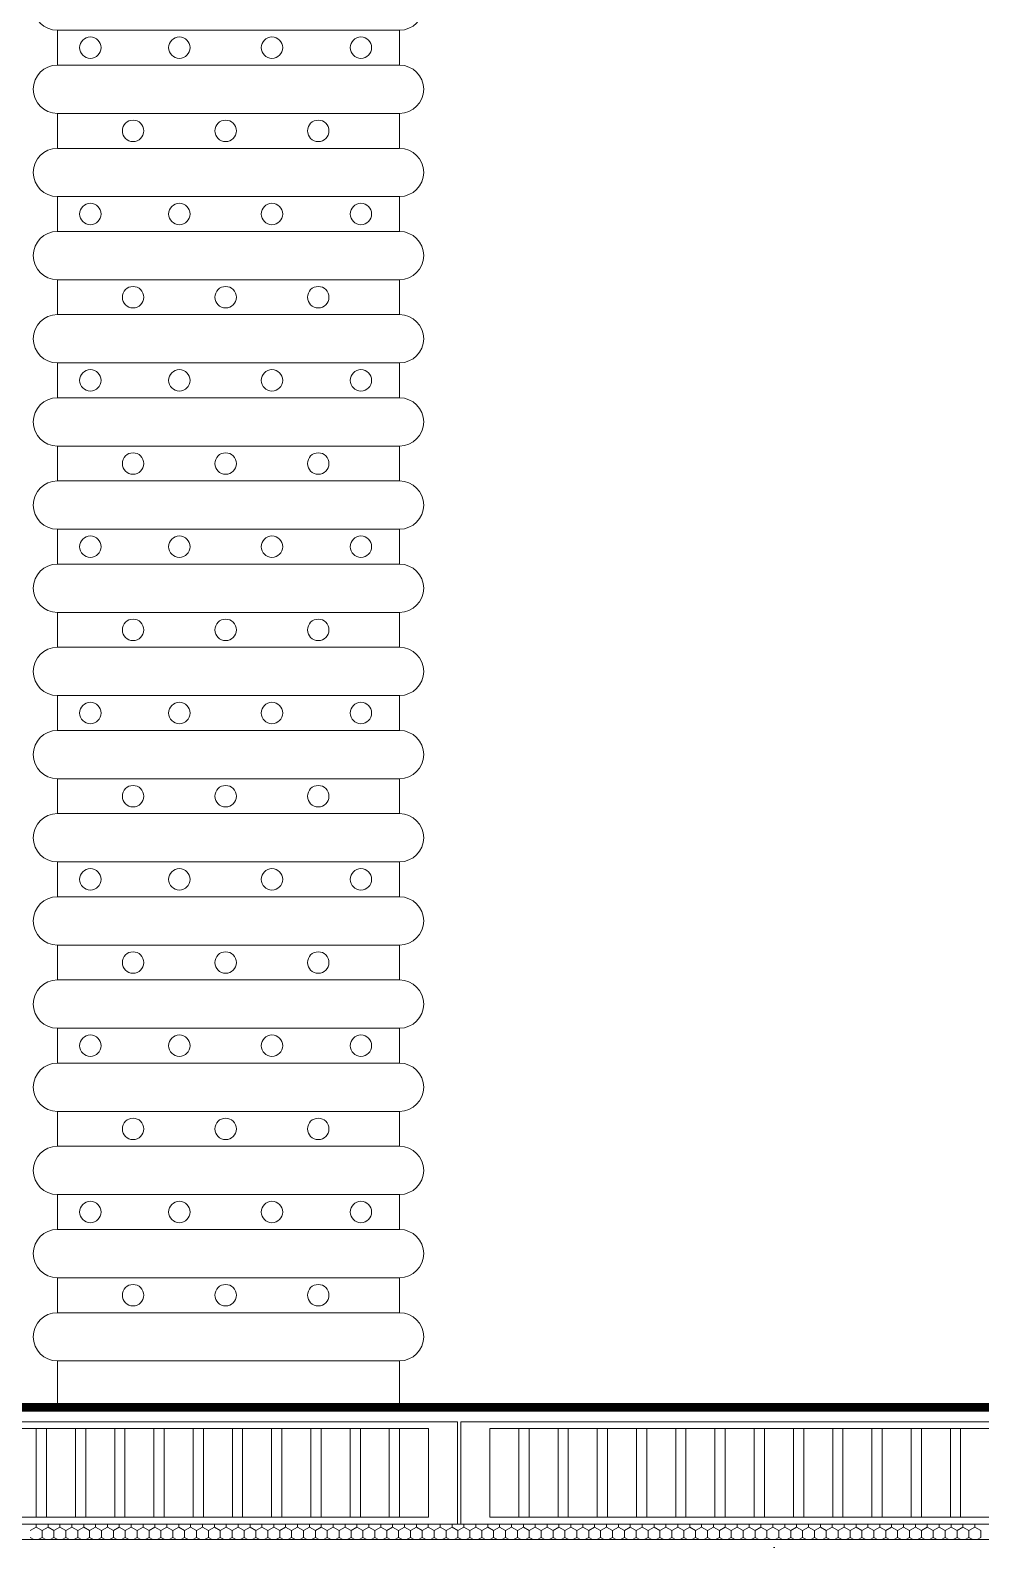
# Model space of a CAD drawing. Header units: millimetres. Extents: x -1245 to 7283, y 1609 to 4579.
# Drawn here: x 4877.2 to 5097.2, y 3005 to 3354.4 of the extents above; entities that cross this region are included whole.
import ezdxf

# ---------------------------------------------------------------- set-up
doc = ezdxf.new("R2010")
doc.units = ezdxf.units.MM

msp = doc.modelspace()

# ---------------------------------------------------------------- hatches: boundary and pattern name
at = {"lineweight": 5}
h = msp.add_hatch(dxfattribs=at)
h.set_pattern_fill('AR-CONC', color=256)
h.set_pattern_definition([(50, (-4596.65, 1603.03), (182.1847, -15.939), [19.05, -209.55]), (355, (-4596.65, 1603.03), (-35.2434, 191.057), [15.24, -167.6406]), (100.4514, (-4581.46, 1601.7), (146.9412, 175.1178), [16.19, -178.0902]), (46.1842, (-4596.65, 1653.83), (271.079, -42.0423), [28.575, -314.325]), (96.6356, (-4574.06, 1650.32), (237.404, 247.426), [24.285, -267.1356]), (351.1842, (-4596.65, 1653.83), (237.404, 247.426), [22.86, -251.46]), (21, (-4571.25, 1641.13), (151.6144, -102.2652), [19.05, -209.55]), (326, (-4571.25, 1641.13), (61.802, 184.188), [15.24, -167.64]), (71.4514, (-4558.61, 1632.6), (213.4164, 81.9228), [16.19, -178.09]), (37.5, (-4596.646, 1603.026), (3.0886, 84.55504), [0, -165.608, 0, -170.18, 0, -168.275]), (7.5, (-4596.65, 1603.03), (66.8197, 100.1806), [0, -97.028, 0, -161.798, 0, -64.135]), (327.5, (-4653.29, 1603.026), (135.5906, -5.72874), [0, -63.5, 0, -198.12, 0, -262.89]), (317.5, (-4678.69, 1603.03), (148.1292, 25.4265), [0, -82.55, 0, -131.572, 0, -186.69])])
h.paths.add_polyline_path([(5919.24, 3505.11), (5774.1, 3505.11), (5774.1, 3025.08), (5754.1, 3005.08), (3666.85, 3005.08), (3646.85, 3025.08), (3646.85, 3505.11), (3501.7, 3505.11), (3501.7, 2859.93), (3646.85, 2859.93), (5774.1, 2859.93), (5919.24, 2859.93)])

# ---------------------------------------------------------------- linework, layer by layer
for p, q in [((4883.49, 3354.42), (4962.68, 3354.42)), ((4883.49, 3354.42), (4883.49, 3346.33)), ((4962.68, 3354.42), (4962.68, 3346.33)), ((4883.49, 3346.33), (4962.68, 3346.33)), ((4883.49, 3335.17), (4962.68, 3335.17)), ((4883.49, 3335.17), (4883.49, 3327.08)), ((4962.68, 3335.17), (4962.68, 3327.08)), ((4883.49, 3327.08), (4962.68, 3327.08)), ((4883.49, 3315.93), (4962.68, 3315.93)), ((4883.49, 3315.93), (4883.49, 3307.84)), ((4962.68, 3315.93), (4962.68, 3307.84)), ((4883.49, 3307.84), (4962.68, 3307.84)), ((4883.49, 3296.68), (4962.68, 3296.68)), ((4883.49, 3296.68), (4883.49, 3288.59)), ((4962.68, 3296.68), (4962.68, 3288.59)), ((4883.49, 3288.59), (4962.68, 3288.59)), ((4883.49, 3277.43), (4962.68, 3277.43)), ((4883.49, 3277.43), (4883.49, 3269.34)), ((4962.68, 3277.43), (4962.68, 3269.34)), ((4883.49, 3269.34), (4962.68, 3269.34)), ((4883.49, 3258.18), (4962.68, 3258.18)), ((4883.49, 3258.18), (4883.49, 3250.09)), ((4962.68, 3258.18), (4962.68, 3250.09)), ((4883.49, 3250.09), (4962.68, 3250.09)), ((4883.49, 3238.93), (4962.68, 3238.93)), ((4883.49, 3238.93), (4883.49, 3230.84)), ((4962.68, 3238.93), (4962.68, 3230.84)), ((4883.49, 3230.84), (4962.68, 3230.84)), ((4883.49, 3219.68), (4962.68, 3219.68)), ((4883.49, 3219.68), (4883.49, 3211.59)), ((4962.68, 3219.68), (4962.68, 3211.59)), ((4883.49, 3211.59), (4962.68, 3211.59)), ((4883.49, 3200.43), (4962.68, 3200.43)), ((4883.49, 3200.43), (4883.49, 3192.34)), ((4962.68, 3200.43), (4962.68, 3192.34)), ((4883.49, 3192.34), (4962.68, 3192.34)), ((4883.49, 3181.18), (4962.68, 3181.18)), ((4883.49, 3181.18), (4883.49, 3173.09)), ((4962.68, 3181.18), (4962.68, 3173.09)), ((4883.49, 3173.09), (4962.68, 3173.09)), ((4883.49, 3161.93), (4962.68, 3161.93)), ((4883.49, 3161.93), (4883.49, 3153.84)), ((4962.68, 3161.93), (4962.68, 3153.84)), ((4883.49, 3153.84), (4962.68, 3153.84)), ((4883.49, 3142.68), (4962.68, 3142.68)), ((4883.49, 3142.68), (4883.49, 3134.59)), ((4962.68, 3142.68), (4962.68, 3134.59)), ((4883.49, 3134.59), (4962.68, 3134.59)), ((4883.49, 3123.43), (4962.68, 3123.43)), ((4883.49, 3123.43), (4883.49, 3115.34)), ((4962.68, 3123.43), (4962.68, 3115.34)), ((4883.49, 3115.34), (4962.68, 3115.34)), ((4883.49, 3104.18), (4962.68, 3104.18)), ((4883.49, 3104.18), (4883.49, 3096.09)), ((4962.68, 3104.18), (4962.68, 3096.09)), ((4883.49, 3096.09), (4962.68, 3096.09)), ((4883.49, 3084.93), (4962.68, 3084.93)), ((4883.49, 3084.93), (4883.49, 3076.84)), ((4962.68, 3084.93), (4962.68, 3076.84)), ((4883.49, 3076.84), (4962.68, 3076.84)), ((4883.49, 3065.68), (4962.68, 3065.68)), ((4883.49, 3065.68), (4883.49, 3057.59)), ((4962.68, 3065.68), (4962.68, 3057.59)), ((4883.49, 3057.59), (4962.68, 3057.59)), ((4883.49, 3046.43), (4962.68, 3046.43)), ((4883.49, 3046.43), (4883.49, 3035.71)), ((4962.68, 3046.43), (4962.68, 3035.71)), ((4710.85, 3032.34), (4976.1, 3032.34)), ((4717.56, 3030.76), (4969.39, 3030.76)), ((4878.6, 3030.76), (4878.6, 3010.24)), ((4880.97, 3030.76), (4880.97, 3010.24)), ((4887.68, 3030.76), (4887.68, 3010.24)), ((4890.05, 3030.76), (4890.05, 3010.24)), ((4896.76, 3030.76), (4896.76, 3010.24)), ((4899.13, 3030.76), (4899.13, 3010.24)), ((4905.84, 3030.76), (4905.84, 3010.24)), ((4908.21, 3030.76), (4908.21, 3010.24)), ((4914.92, 3030.76), (4914.92, 3010.24)), ((4917.28, 3030.76), (4917.28, 3010.24)), ((4923.99, 3030.76), (4923.99, 3010.24)), ((4926.36, 3030.76), (4926.36, 3010.24)), ((4933.07, 3030.76), (4933.07, 3010.24)), ((4935.44, 3030.76), (4935.44, 3010.24)), ((4942.15, 3030.76), (4942.15, 3010.24)), ((4944.52, 3030.76), (4944.52, 3010.24)), ((4951.23, 3030.76), (4951.23, 3010.24)), ((4953.6, 3030.76), (4953.6, 3010.24)), ((4960.31, 3030.76), (4960.31, 3010.24)), ((4962.68, 3030.76), (4962.68, 3010.24)), ((4969.39, 3030.76), (4969.39, 3010.24)), ((4976.1, 3032.34), (4976.1, 3008.66)), ((4976.85, 3032.34), (4976.85, 3008.66)), ((4976.85, 3032.34), (5242.1, 3032.34)), ((4983.56, 3030.76), (5235.39, 3030.76)), ((4983.56, 3030.76), (4983.56, 3010.24)), ((4990.27, 3030.76), (4990.27, 3010.24)), ((4992.64, 3030.76), (4992.64, 3010.24)), ((4999.35, 3030.76), (4999.35, 3010.24)), ((5001.72, 3030.76), (5001.72, 3010.24)), ((5008.43, 3030.76), (5008.43, 3010.24)), ((5010.8, 3030.76), (5010.8, 3010.24)), ((5017.51, 3030.76), (5017.51, 3010.24)), ((5019.87, 3030.76), (5019.87, 3010.24)), ((5026.58, 3030.76), (5026.58, 3010.24)), ((5028.95, 3030.76), (5028.95, 3010.24)), ((5035.66, 3030.76), (5035.66, 3010.24)), ((5038.03, 3030.76), (5038.03, 3010.24)), ((5044.74, 3030.76), (5044.74, 3010.24)), ((5047.11, 3030.76), (5047.11, 3010.24)), ((5053.82, 3030.76), (5053.82, 3010.24)), ((5056.19, 3030.76), (5056.19, 3010.24)), ((5062.9, 3030.76), (5062.9, 3010.24)), ((5065.27, 3030.76), (5065.27, 3010.24)), ((5071.98, 3030.76), (5071.98, 3010.24)), ((5074.34, 3030.76), (5074.34, 3010.24)), ((5081.05, 3030.76), (5081.05, 3010.24)), ((5083.42, 3030.76), (5083.42, 3010.24)), ((5090.13, 3030.76), (5090.13, 3010.24)), ((5092.5, 3030.76), (5092.5, 3010.24)), ((4717.56, 3010.24), (4969.39, 3010.24)), ((4983.56, 3010.24), (5235.39, 3010.24))]:
    msp.add_line(p, q, dxfattribs=at)
at = {"linetype": 'Continuous', "lineweight": 5}
for p, q in [((4878.58, 3007.96), (4878.58, 3008.66)), ((4881.33, 3007.96), (4881.33, 3008.66)), ((4884.08, 3007.96), (4884.08, 3008.66)), ((4886.83, 3007.96), (4886.83, 3008.66)), ((4889.58, 3007.96), (4889.58, 3008.66)), ((4892.33, 3007.96), (4892.33, 3008.66)), ((4895.08, 3007.96), (4895.08, 3008.66)), ((4897.83, 3007.96), (4897.83, 3008.66)), ((4900.58, 3007.96), (4900.58, 3008.66)), ((4903.33, 3007.96), (4903.33, 3008.66)), ((4906.08, 3007.96), (4906.08, 3008.66)), ((4908.83, 3007.96), (4908.83, 3008.66)), ((4911.58, 3007.96), (4911.58, 3008.66)), ((4914.33, 3007.96), (4914.33, 3008.66)), ((4917.08, 3007.96), (4917.08, 3008.66)), ((4919.83, 3007.96), (4919.83, 3008.66)), ((4922.58, 3007.96), (4922.58, 3008.66)), ((4925.32, 3007.96), (4925.32, 3008.66)), ((4928.07, 3007.96), (4928.07, 3008.66)), ((4930.82, 3007.96), (4930.82, 3008.66)), ((4933.57, 3007.96), (4933.57, 3008.66)), ((4936.32, 3007.96), (4936.32, 3008.66)), ((4939.07, 3007.96), (4939.07, 3008.66)), ((4941.82, 3007.96), (4941.82, 3008.66)), ((4944.57, 3007.96), (4944.57, 3008.66)), ((4947.32, 3007.96), (4947.32, 3008.66)), ((4950.07, 3007.96), (4950.07, 3008.66)), ((4952.82, 3007.96), (4952.82, 3008.66)), ((4955.57, 3007.96), (4955.57, 3008.66)), ((4958.32, 3007.96), (4958.32, 3008.66)), ((4961.07, 3007.96), (4961.07, 3008.66)), ((4963.82, 3007.96), (4963.82, 3008.66)), ((4966.57, 3007.96), (4966.57, 3008.66)), ((4969.32, 3007.96), (4969.32, 3008.66)), ((4972.07, 3007.96), (4972.07, 3008.66)), ((4974.82, 3007.96), (4974.82, 3008.66)), ((4977.57, 3007.96), (4977.57, 3008.66)), ((4980.32, 3007.96), (4980.32, 3008.66)), ((4983.07, 3007.96), (4983.07, 3008.66)), ((4985.82, 3007.96), (4985.82, 3008.66)), ((4988.57, 3007.96), (4988.57, 3008.66)), ((4991.32, 3007.96), (4991.32, 3008.66)), ((4994.07, 3007.96), (4994.07, 3008.66)), ((4996.82, 3007.96), (4996.82, 3008.66)), ((4999.57, 3007.96), (4999.57, 3008.66)), ((5002.31, 3007.96), (5002.31, 3008.66)), ((5005.06, 3007.96), (5005.06, 3008.66)), ((5007.81, 3007.96), (5007.81, 3008.66)), ((5010.56, 3007.96), (5010.56, 3008.66)), ((5013.31, 3007.96), (5013.31, 3008.66)), ((5016.06, 3007.96), (5016.06, 3008.66)), ((5018.81, 3007.96), (5018.81, 3008.66)), ((5021.56, 3007.96), (5021.56, 3008.66)), ((5024.31, 3007.96), (5024.31, 3008.66)), ((5027.06, 3007.96), (5027.06, 3008.66)), ((5029.81, 3007.96), (5029.81, 3008.66)), ((5032.56, 3007.96), (5032.56, 3008.66)), ((5035.31, 3007.96), (5035.31, 3008.66)), ((5038.06, 3007.96), (5038.06, 3008.66)), ((5040.81, 3007.96), (5040.81, 3008.66)), ((5043.56, 3007.96), (5043.56, 3008.66)), ((5046.31, 3007.96), (5046.31, 3008.66)), ((5049.06, 3007.96), (5049.06, 3008.66)), ((5051.81, 3007.96), (5051.81, 3008.66)), ((5054.56, 3007.96), (5054.56, 3008.66)), ((5057.31, 3007.96), (5057.31, 3008.66)), ((5060.06, 3007.96), (5060.06, 3008.66)), ((5062.81, 3007.96), (5062.81, 3008.66)), ((5065.56, 3007.96), (5065.56, 3008.66)), ((5068.31, 3007.96), (5068.31, 3008.66)), ((5071.06, 3007.96), (5071.06, 3008.66)), ((5073.81, 3007.96), (5073.81, 3008.66)), ((5076.55, 3007.96), (5076.55, 3008.66)), ((5079.3, 3007.96), (5079.3, 3008.66)), ((5082.05, 3007.96), (5082.05, 3008.66)), ((5084.8, 3007.96), (5084.8, 3008.66)), ((5087.55, 3007.96), (5087.55, 3008.66)), ((5090.3, 3007.96), (5090.3, 3008.66)), ((5093.05, 3007.96), (5093.05, 3008.66)), ((5095.8, 3007.96), (5095.8, 3008.66)), ((4878.58, 3007.96), (4877.21, 3007.17)), ((4878.08, 3005.08), (4877.21, 3005.58)), ((4879.96, 3007.17), (4878.58, 3007.96)), ((4879.96, 3005.58), (4879.08, 3005.08)), ((4881.33, 3007.96), (4879.96, 3007.17)), ((4879.96, 3005.58), (4879.96, 3007.17)), ((4880.83, 3005.08), (4879.96, 3005.58)), ((4882.71, 3007.17), (4881.33, 3007.96)), ((4882.71, 3005.58), (4881.83, 3005.08)), ((4884.08, 3007.96), (4882.71, 3007.17)), ((4882.71, 3005.58), (4882.71, 3007.17)), ((4883.58, 3005.08), (4882.71, 3005.58)), ((4885.46, 3007.17), (4884.08, 3007.96)), ((4885.46, 3005.58), (4884.58, 3005.08)), ((4886.83, 3007.96), (4885.46, 3007.17)), ((4885.46, 3005.58), (4885.46, 3007.17)), ((4886.33, 3005.08), (4885.46, 3005.58)), ((4888.2, 3007.17), (4886.83, 3007.96)), ((4888.2, 3005.58), (4887.33, 3005.08)), ((4888.2, 3005.58), (4888.2, 3007.17)), ((4889.08, 3005.08), (4888.2, 3005.58)), ((4889.58, 3007.96), (4888.2, 3007.17)), ((4890.95, 3007.17), (4889.58, 3007.96)), ((4890.95, 3005.58), (4890.08, 3005.08)), ((4892.33, 3007.96), (4890.95, 3007.17)), ((4890.95, 3005.58), (4890.95, 3007.17)), ((4891.83, 3005.08), (4890.95, 3005.58)), ((4893.7, 3007.17), (4892.33, 3007.96)), ((4893.7, 3005.58), (4892.83, 3005.08)), ((4895.08, 3007.96), (4893.7, 3007.17)), ((4893.7, 3005.58), (4893.7, 3007.17)), ((4894.58, 3005.08), (4893.7, 3005.58)), ((4896.45, 3007.17), (4895.08, 3007.96)), ((4896.45, 3005.58), (4895.58, 3005.08)), ((4897.83, 3007.96), (4896.45, 3007.17)), ((4896.45, 3005.58), (4896.45, 3007.17)), ((4897.33, 3005.08), (4896.45, 3005.58)), ((4899.2, 3007.17), (4897.83, 3007.96)), ((4899.2, 3005.58), (4898.33, 3005.08)), ((4900.58, 3007.96), (4899.2, 3007.17)), ((4899.2, 3005.58), (4899.2, 3007.17)), ((4900.08, 3005.08), (4899.2, 3005.58)), ((4901.95, 3007.17), (4900.58, 3007.96)), ((4901.95, 3005.58), (4901.08, 3005.08)), ((4903.33, 3007.96), (4901.95, 3007.17)), ((4901.95, 3005.58), (4901.95, 3007.17)), ((4902.83, 3005.08), (4901.95, 3005.58)), ((4904.7, 3007.17), (4903.33, 3007.96)), ((4904.7, 3005.58), (4903.83, 3005.08)), ((4906.08, 3007.96), (4904.7, 3007.17)), ((4904.7, 3005.58), (4904.7, 3007.17)), ((4905.58, 3005.08), (4904.7, 3005.58)), ((4907.45, 3007.17), (4906.08, 3007.96)), ((4907.45, 3005.58), (4906.58, 3005.08)), ((4908.83, 3007.96), (4907.45, 3007.17)), ((4907.45, 3005.58), (4907.45, 3007.17)), ((4908.33, 3005.08), (4907.45, 3005.58)), ((4910.2, 3007.17), (4908.83, 3007.96)), ((4910.2, 3005.58), (4909.33, 3005.08)), ((4911.58, 3007.96), (4910.2, 3007.17)), ((4910.2, 3005.58), (4910.2, 3007.17)), ((4911.08, 3005.08), (4910.2, 3005.58)), ((4912.95, 3007.17), (4911.58, 3007.96)), ((4912.95, 3005.58), (4912.08, 3005.08)), ((4914.33, 3007.96), (4912.95, 3007.17)), ((4912.95, 3005.58), (4912.95, 3007.17)), ((4913.83, 3005.08), (4912.95, 3005.58)), ((4915.7, 3007.17), (4914.33, 3007.96)), ((4915.7, 3005.58), (4914.83, 3005.08)), ((4917.08, 3007.96), (4915.7, 3007.17)), ((4915.7, 3005.58), (4915.7, 3007.17)), ((4916.58, 3005.08), (4915.7, 3005.58)), ((4918.45, 3007.17), (4917.08, 3007.96)), ((4918.45, 3005.58), (4917.57, 3005.08)), ((4919.83, 3007.96), (4918.45, 3007.17)), ((4918.45, 3005.58), (4918.45, 3007.17)), ((4919.33, 3005.08), (4918.45, 3005.58)), ((4921.2, 3007.17), (4919.83, 3007.96)), ((4921.2, 3005.58), (4920.32, 3005.08)), ((4922.58, 3007.96), (4921.2, 3007.17)), ((4921.2, 3005.58), (4921.2, 3007.17)), ((4922.08, 3005.08), (4921.2, 3005.58)), ((4923.95, 3007.17), (4922.58, 3007.96)), ((4923.95, 3005.58), (4923.07, 3005.08)), ((4925.32, 3007.96), (4923.95, 3007.17)), ((4923.95, 3005.58), (4923.95, 3007.17)), ((4924.83, 3005.08), (4923.95, 3005.58)), ((4926.7, 3007.17), (4925.32, 3007.96)), ((4926.7, 3005.58), (4925.82, 3005.08)), ((4928.07, 3007.96), (4926.7, 3007.17)), ((4926.7, 3005.58), (4926.7, 3007.17)), ((4927.58, 3005.08), (4926.7, 3005.58)), ((4929.45, 3007.17), (4928.07, 3007.96)), ((4929.45, 3005.58), (4928.57, 3005.08)), ((4930.82, 3007.96), (4929.45, 3007.17)), ((4929.45, 3005.58), (4929.45, 3007.17)), ((4930.33, 3005.08), (4929.45, 3005.58)), ((4932.2, 3007.17), (4930.82, 3007.96)), ((4932.2, 3005.58), (4931.32, 3005.08)), ((4933.57, 3007.96), (4932.2, 3007.17)), ((4932.2, 3005.58), (4932.2, 3007.17)), ((4933.08, 3005.08), (4932.2, 3005.58)), ((4934.95, 3007.17), (4933.57, 3007.96)), ((4934.95, 3005.58), (4934.07, 3005.08)), ((4936.32, 3007.96), (4934.95, 3007.17)), ((4934.95, 3005.58), (4934.95, 3007.17)), ((4935.82, 3005.08), (4934.95, 3005.58)), ((4937.7, 3007.17), (4936.32, 3007.96)), ((4937.7, 3005.58), (4936.82, 3005.08)), ((4939.07, 3007.96), (4937.7, 3007.17)), ((4937.7, 3005.58), (4937.7, 3007.17)), ((4938.57, 3005.08), (4937.7, 3005.58)), ((4940.45, 3007.17), (4939.07, 3007.96)), ((4940.45, 3005.58), (4939.57, 3005.08)), ((4941.82, 3007.96), (4940.45, 3007.17)), ((4940.45, 3005.58), (4940.45, 3007.17)), ((4941.32, 3005.08), (4940.45, 3005.58)), ((4943.2, 3007.17), (4941.82, 3007.96)), ((4943.2, 3005.58), (4942.32, 3005.08)), ((4944.57, 3007.96), (4943.2, 3007.17)), ((4943.2, 3005.58), (4943.2, 3007.17)), ((4944.07, 3005.08), (4943.2, 3005.58)), ((4945.95, 3007.17), (4944.57, 3007.96)), ((4945.95, 3005.58), (4945.07, 3005.08)), ((4947.32, 3007.96), (4945.95, 3007.17)), ((4945.95, 3005.58), (4945.95, 3007.17)), ((4946.82, 3005.08), (4945.95, 3005.58)), ((4948.7, 3007.17), (4947.32, 3007.96)), ((4948.7, 3005.58), (4947.82, 3005.08)), ((4950.07, 3007.96), (4948.7, 3007.17)), ((4948.7, 3005.58), (4948.7, 3007.17)), ((4949.57, 3005.08), (4948.7, 3005.58)), ((4951.45, 3007.17), (4950.07, 3007.96)), ((4951.45, 3005.58), (4950.57, 3005.08)), ((4952.82, 3007.96), (4951.45, 3007.17)), ((4951.45, 3005.58), (4951.45, 3007.17)), ((4952.32, 3005.08), (4951.45, 3005.58)), ((4954.2, 3007.17), (4952.82, 3007.96)), ((4954.2, 3005.58), (4953.32, 3005.08)), ((4955.57, 3007.96), (4954.2, 3007.17)), ((4954.2, 3005.58), (4954.2, 3007.17)), ((4955.07, 3005.08), (4954.2, 3005.58)), ((4956.95, 3007.17), (4955.57, 3007.96)), ((4956.95, 3005.58), (4956.07, 3005.08)), ((4958.32, 3007.96), (4956.95, 3007.17)), ((4956.95, 3005.58), (4956.95, 3007.17)), ((4957.82, 3005.08), (4956.95, 3005.58)), ((4959.7, 3007.17), (4958.32, 3007.96)), ((4959.7, 3005.58), (4958.82, 3005.08)), ((4961.07, 3007.96), (4959.7, 3007.17)), ((4959.7, 3005.58), (4959.7, 3007.17)), ((4960.57, 3005.08), (4959.7, 3005.58)), ((4962.44, 3007.17), (4961.07, 3007.96)), ((4962.44, 3005.58), (4961.57, 3005.08)), ((4962.44, 3005.58), (4962.44, 3007.17)), ((4963.82, 3007.96), (4962.44, 3007.17)), ((4963.32, 3005.08), (4962.44, 3005.58)), ((4965.19, 3007.17), (4963.82, 3007.96)), ((4965.19, 3005.58), (4964.32, 3005.08)), ((4966.57, 3007.96), (4965.19, 3007.17)), ((4965.19, 3005.58), (4965.19, 3007.17)), ((4966.07, 3005.08), (4965.19, 3005.58)), ((4967.94, 3007.17), (4966.57, 3007.96)), ((4967.94, 3005.58), (4967.07, 3005.08)), ((4969.32, 3007.96), (4967.94, 3007.17)), ((4967.94, 3005.58), (4967.94, 3007.17)), ((4968.82, 3005.08), (4967.94, 3005.58)), ((4970.69, 3007.17), (4969.32, 3007.96)), ((4970.69, 3005.58), (4969.82, 3005.08)), ((4972.07, 3007.96), (4970.69, 3007.17)), ((4970.69, 3005.58), (4970.69, 3007.17)), ((4971.57, 3005.08), (4970.69, 3005.58)), ((4973.44, 3007.17), (4972.07, 3007.96)), ((4973.44, 3005.58), (4972.57, 3005.08)), ((4974.82, 3007.96), (4973.44, 3007.17)), ((4973.44, 3005.58), (4973.44, 3007.17)), ((4974.32, 3005.08), (4973.44, 3005.58)), ((4976.19, 3007.17), (4974.82, 3007.96)), ((4976.19, 3005.58), (4975.32, 3005.08)), ((4977.57, 3007.96), (4976.19, 3007.17)), ((4976.19, 3005.58), (4976.19, 3007.17)), ((4977.07, 3005.08), (4976.19, 3005.58)), ((4978.94, 3007.17), (4977.57, 3007.96)), ((4978.94, 3005.58), (4978.07, 3005.08)), ((4980.32, 3007.96), (4978.94, 3007.17)), ((4978.94, 3005.58), (4978.94, 3007.17)), ((4979.82, 3005.08), (4978.94, 3005.58)), ((4981.69, 3007.17), (4980.32, 3007.96)), ((4981.69, 3005.58), (4980.82, 3005.08)), ((4983.07, 3007.96), (4981.69, 3007.17)), ((4981.69, 3005.58), (4981.69, 3007.17)), ((4982.57, 3005.08), (4981.69, 3005.58)), ((4984.44, 3007.17), (4983.07, 3007.96)), ((4984.44, 3005.58), (4983.57, 3005.08)), ((4985.82, 3007.96), (4984.44, 3007.17)), ((4984.44, 3005.58), (4984.44, 3007.17)), ((4985.32, 3005.08), (4984.44, 3005.58)), ((4987.19, 3007.17), (4985.82, 3007.96)), ((4987.19, 3005.58), (4986.32, 3005.08)), ((4988.57, 3007.96), (4987.19, 3007.17)), ((4987.19, 3005.58), (4987.19, 3007.17)), ((4988.07, 3005.08), (4987.19, 3005.58)), ((4989.94, 3007.17), (4988.57, 3007.96)), ((4989.94, 3005.58), (4989.07, 3005.08)), ((4991.32, 3007.96), (4989.94, 3007.17)), ((4989.94, 3005.58), (4989.94, 3007.17)), ((4990.82, 3005.08), (4989.94, 3005.58)), ((4992.69, 3007.17), (4991.32, 3007.96)), ((4992.69, 3005.58), (4991.81, 3005.08)), ((4994.07, 3007.96), (4992.69, 3007.17)), ((4992.69, 3005.58), (4992.69, 3007.17)), ((4993.57, 3005.08), (4992.69, 3005.58)), ((4995.44, 3007.17), (4994.07, 3007.96)), ((4995.44, 3005.58), (4994.56, 3005.08)), ((4996.82, 3007.96), (4995.44, 3007.17)), ((4995.44, 3005.58), (4995.44, 3007.17)), ((4996.32, 3005.08), (4995.44, 3005.58)), ((4998.19, 3007.17), (4996.82, 3007.96)), ((4998.19, 3005.58), (4997.31, 3005.08)), ((4999.57, 3007.96), (4998.19, 3007.17)), ((4998.19, 3005.58), (4998.19, 3007.17)), ((4999.07, 3005.08), (4998.19, 3005.58)), ((5000.94, 3007.17), (4999.57, 3007.96)), ((5000.94, 3005.58), (5000.06, 3005.08)), ((5002.31, 3007.96), (5000.94, 3007.17)), ((5000.94, 3005.58), (5000.94, 3007.17)), ((5001.82, 3005.08), (5000.94, 3005.58)), ((5003.69, 3007.17), (5002.31, 3007.96)), ((5003.69, 3005.58), (5002.81, 3005.08)), ((5005.06, 3007.96), (5003.69, 3007.17)), ((5003.69, 3005.58), (5003.69, 3007.17)), ((5004.57, 3005.08), (5003.69, 3005.58)), ((5006.44, 3007.17), (5005.06, 3007.96)), ((5006.44, 3005.58), (5005.56, 3005.08)), ((5007.81, 3007.96), (5006.44, 3007.17)), ((5006.44, 3005.58), (5006.44, 3007.17)), ((5007.32, 3005.08), (5006.44, 3005.58)), ((5009.19, 3007.17), (5007.81, 3007.96)), ((5009.19, 3005.58), (5008.31, 3005.08)), ((5010.56, 3007.96), (5009.19, 3007.17)), ((5009.19, 3005.58), (5009.19, 3007.17)), ((5010.06, 3005.08), (5009.19, 3005.58)), ((5011.94, 3007.17), (5010.56, 3007.96)), ((5011.94, 3005.58), (5011.06, 3005.08)), ((5013.31, 3007.96), (5011.94, 3007.17)), ((5011.94, 3005.58), (5011.94, 3007.17)), ((5012.81, 3005.08), (5011.94, 3005.58)), ((5014.69, 3007.17), (5013.31, 3007.96)), ((5014.69, 3005.58), (5013.81, 3005.08)), ((5016.06, 3007.96), (5014.69, 3007.17)), ((5014.69, 3005.58), (5014.69, 3007.17)), ((5015.56, 3005.08), (5014.69, 3005.58)), ((5017.44, 3007.17), (5016.06, 3007.96)), ((5017.44, 3005.58), (5016.56, 3005.08)), ((5018.81, 3007.96), (5017.44, 3007.17)), ((5017.44, 3005.58), (5017.44, 3007.17)), ((5018.31, 3005.08), (5017.44, 3005.58)), ((5020.19, 3007.17), (5018.81, 3007.96)), ((5020.19, 3005.58), (5019.31, 3005.08)), ((5021.56, 3007.96), (5020.19, 3007.17)), ((5020.19, 3005.58), (5020.19, 3007.17)), ((5021.06, 3005.08), (5020.19, 3005.58)), ((5022.94, 3007.17), (5021.56, 3007.96)), ((5022.94, 3005.58), (5022.06, 3005.08)), ((5024.31, 3007.96), (5022.94, 3007.17)), ((5022.94, 3005.58), (5022.94, 3007.17)), ((5023.81, 3005.08), (5022.94, 3005.58)), ((5025.69, 3007.17), (5024.31, 3007.96)), ((5025.69, 3005.58), (5024.81, 3005.08)), ((5027.06, 3007.96), (5025.69, 3007.17)), ((5025.69, 3005.58), (5025.69, 3007.17)), ((5026.56, 3005.08), (5025.69, 3005.58)), ((5028.44, 3007.17), (5027.06, 3007.96)), ((5028.44, 3005.58), (5027.56, 3005.08)), ((5029.81, 3007.96), (5028.44, 3007.17)), ((5028.44, 3005.58), (5028.44, 3007.17)), ((5029.31, 3005.08), (5028.44, 3005.58)), ((5031.19, 3007.17), (5029.81, 3007.96)), ((5031.19, 3005.58), (5030.31, 3005.08)), ((5032.56, 3007.96), (5031.19, 3007.17)), ((5031.19, 3005.58), (5031.19, 3007.17)), ((5032.06, 3005.08), (5031.19, 3005.58)), ((5033.94, 3007.17), (5032.56, 3007.96)), ((5033.94, 3005.58), (5033.06, 3005.08)), ((5035.31, 3007.96), (5033.94, 3007.17)), ((5033.94, 3005.58), (5033.94, 3007.17)), ((5034.81, 3005.08), (5033.94, 3005.58)), ((5036.69, 3007.17), (5035.31, 3007.96)), ((5036.69, 3005.58), (5035.81, 3005.08)), ((5038.06, 3007.96), (5036.69, 3007.17)), ((5036.69, 3005.58), (5036.69, 3007.17)), ((5037.56, 3005.08), (5036.69, 3005.58)), ((5039.43, 3007.17), (5038.06, 3007.96)), ((5039.43, 3005.58), (5038.56, 3005.08)), ((5040.81, 3007.96), (5039.43, 3007.17)), ((5039.43, 3005.58), (5039.43, 3007.17)), ((5040.31, 3005.08), (5039.43, 3005.58)), ((5042.18, 3007.17), (5040.81, 3007.96)), ((5042.18, 3005.58), (5041.31, 3005.08)), ((5043.56, 3007.96), (5042.18, 3007.17)), ((5042.18, 3005.58), (5042.18, 3007.17)), ((5043.06, 3005.08), (5042.18, 3005.58)), ((5044.93, 3007.17), (5043.56, 3007.96)), ((5044.93, 3005.58), (5044.06, 3005.08)), ((5046.31, 3007.96), (5044.93, 3007.17)), ((5044.93, 3005.58), (5044.93, 3007.17)), ((5045.81, 3005.08), (5044.93, 3005.58)), ((5047.68, 3007.17), (5046.31, 3007.96)), ((5047.68, 3005.58), (5046.81, 3005.08)), ((5049.06, 3007.96), (5047.68, 3007.17)), ((5047.68, 3005.58), (5047.68, 3007.17)), ((5048.56, 3005.08), (5047.68, 3005.58)), ((5050.43, 3007.17), (5049.06, 3007.96)), ((5050.43, 3005.58), (5049.56, 3005.08)), ((5051.81, 3007.96), (5050.43, 3007.17)), ((5050.43, 3005.58), (5050.43, 3007.17)), ((5051.31, 3005.08), (5050.43, 3005.58)), ((5053.18, 3007.17), (5051.81, 3007.96)), ((5053.18, 3005.58), (5052.31, 3005.08)), ((5054.56, 3007.96), (5053.18, 3007.17)), ((5053.18, 3005.58), (5053.18, 3007.17)), ((5054.06, 3005.08), (5053.18, 3005.58)), ((5055.93, 3007.17), (5054.56, 3007.96)), ((5055.93, 3005.58), (5055.06, 3005.08)), ((5057.31, 3007.96), (5055.93, 3007.17)), ((5055.93, 3005.58), (5055.93, 3007.17)), ((5056.81, 3005.08), (5055.93, 3005.58)), ((5058.68, 3007.17), (5057.31, 3007.96)), ((5058.68, 3005.58), (5057.81, 3005.08)), ((5060.06, 3007.96), (5058.68, 3007.17)), ((5058.68, 3005.58), (5058.68, 3007.17)), ((5059.56, 3005.08), (5058.68, 3005.58)), ((5061.43, 3007.17), (5060.06, 3007.96)), ((5061.43, 3005.58), (5060.56, 3005.08)), ((5062.81, 3007.96), (5061.43, 3007.17)), ((5061.43, 3005.58), (5061.43, 3007.17)), ((5062.31, 3005.08), (5061.43, 3005.58)), ((5064.18, 3007.17), (5062.81, 3007.96)), ((5064.18, 3005.58), (5063.31, 3005.08)), ((5065.56, 3007.96), (5064.18, 3007.17)), ((5064.18, 3005.58), (5064.18, 3007.17)), ((5065.06, 3005.08), (5064.18, 3005.58)), ((5066.93, 3007.17), (5065.56, 3007.96)), ((5066.93, 3005.58), (5066.05, 3005.08)), ((5068.31, 3007.96), (5066.93, 3007.17)), ((5066.93, 3005.58), (5066.93, 3007.17)), ((5067.81, 3005.08), (5066.93, 3005.58)), ((5069.68, 3007.17), (5068.31, 3007.96)), ((5069.68, 3005.58), (5068.8, 3005.08)), ((5071.06, 3007.96), (5069.68, 3007.17)), ((5069.68, 3005.58), (5069.68, 3007.17)), ((5070.56, 3005.08), (5069.68, 3005.58)), ((5072.43, 3007.17), (5071.06, 3007.96)), ((5072.43, 3005.58), (5071.55, 3005.08)), ((5073.81, 3007.96), (5072.43, 3007.17)), ((5072.43, 3005.58), (5072.43, 3007.17)), ((5073.31, 3005.08), (5072.43, 3005.58)), ((5075.18, 3007.17), (5073.81, 3007.96)), ((5075.18, 3005.58), (5074.3, 3005.08)), ((5076.55, 3007.96), (5075.18, 3007.17)), ((5075.18, 3005.58), (5075.18, 3007.17)), ((5076.06, 3005.08), (5075.18, 3005.58)), ((5077.93, 3007.17), (5076.55, 3007.96)), ((5077.93, 3005.58), (5077.05, 3005.08)), ((5079.3, 3007.96), (5077.93, 3007.17)), ((5077.93, 3005.58), (5077.93, 3007.17)), ((5078.81, 3005.08), (5077.93, 3005.58)), ((5080.68, 3007.17), (5079.3, 3007.96)), ((5080.68, 3005.58), (5079.8, 3005.08)), ((5082.05, 3007.96), (5080.68, 3007.17)), ((5080.68, 3005.58), (5080.68, 3007.17)), ((5081.56, 3005.08), (5080.68, 3005.58)), ((5083.43, 3007.17), (5082.05, 3007.96)), ((5083.43, 3005.58), (5082.55, 3005.08)), ((5084.8, 3007.96), (5083.43, 3007.17)), ((5083.43, 3005.58), (5083.43, 3007.17)), ((5084.3, 3005.08), (5083.43, 3005.58)), ((5086.18, 3007.17), (5084.8, 3007.96)), ((5086.18, 3005.58), (5085.3, 3005.08)), ((5087.55, 3007.96), (5086.18, 3007.17)), ((5086.18, 3005.58), (5086.18, 3007.17)), ((5087.05, 3005.08), (5086.18, 3005.58)), ((5088.93, 3007.17), (5087.55, 3007.96)), ((5088.93, 3005.58), (5088.05, 3005.08)), ((5090.3, 3007.96), (5088.93, 3007.17)), ((5088.93, 3005.58), (5088.93, 3007.17)), ((5089.8, 3005.08), (5088.93, 3005.58)), ((5091.68, 3007.17), (5090.3, 3007.96)), ((5091.68, 3005.58), (5090.8, 3005.08)), ((5093.05, 3007.96), (5091.68, 3007.17)), ((5091.68, 3005.58), (5091.68, 3007.17)), ((5092.55, 3005.08), (5091.68, 3005.58)), ((5094.43, 3007.17), (5093.05, 3007.96)), ((5094.43, 3005.58), (5093.55, 3005.08)), ((5095.8, 3007.96), (5094.43, 3007.17)), ((5094.43, 3005.58), (5094.43, 3007.17)), ((5095.3, 3005.08), (5094.43, 3005.58)), ((5097.18, 3007.17), (5095.8, 3007.96)), ((5097.18, 3005.58), (5096.3, 3005.08)), ((5097.18, 3005.58), (5097.18, 3007.17))]:
    msp.add_line(p, q, dxfattribs=at)
at = {"lineweight": 5}
for points in [[(3651.01, 3299.22), (3651.01, 3027.3), (3669.65, 3008.66), (4710.47, 3008.66), (5275.49, 3008.66)], [(5273.42, 3005.08), (3666.85, 3005.08), (3646.85, 3025.08), (3646.85, 3296.82)]]:
    msp.add_lwpolyline(points, dxfattribs=at)
at = {"lineweight": 5, "const_width": 2}
msp.add_lwpolyline([(4123.59, 3080.33), (4123.59, 3087.08), (4132.52, 3106.5), (4143.95, 3119.17), (4159.99, 3124.29), (4177.52, 3125.34), (4189.3, 3123.34), (4205.09, 3114.51), (4215.82, 3102.58), (4221.66, 3090.82), (4223.26, 3077.24), (4221.25, 3063.17), (4216.81, 3051.25), (4208.13, 3042.47), (4197.63, 3035.71), (4422.1, 3035.71), (5679.41, 3035.71), (5679.41, 3043.06), (5669.09, 3051.91), (5669.09, 3068.11), (5668.66, 3070.15)], dxfattribs=at)
at = {"lineweight": 5}
for centre in [(4891.13, 3350.38), (4911.72, 3350.38), (4933.15, 3350.38), (4953.74, 3350.38), (4901.01, 3331.13), (4922.43, 3331.13), (4943.86, 3331.13), (4891.13, 3311.88), (4911.72, 3311.88), (4933.15, 3311.88), (4953.74, 3311.88), (4901.01, 3292.63), (4922.43, 3292.63), (4943.86, 3292.63), (4891.13, 3273.38), (4911.72, 3273.38), (4933.15, 3273.38), (4953.74, 3273.38), (4901.01, 3254.13), (4922.43, 3254.13), (4943.86, 3254.13), (4891.13, 3234.88), (4911.72, 3234.88), (4933.15, 3234.88), (4953.74, 3234.88), (4901.01, 3215.63), (4922.43, 3215.63), (4943.86, 3215.63), (4891.13, 3196.38), (4911.72, 3196.38), (4933.15, 3196.38), (4953.74, 3196.38), (4901.01, 3177.13), (4922.43, 3177.13), (4943.86, 3177.13), (4891.13, 3157.88), (4911.72, 3157.88), (4933.15, 3157.88), (4953.74, 3157.88), (4901.01, 3138.63), (4922.43, 3138.63), (4943.86, 3138.63), (4891.13, 3119.38), (4911.72, 3119.38), (4933.15, 3119.38), (4953.74, 3119.38), (4901.01, 3100.13), (4922.43, 3100.13), (4943.86, 3100.13), (4891.13, 3080.89), (4911.72, 3080.89), (4933.15, 3080.89), (4953.74, 3080.89), (4901.01, 3061.64), (4922.43, 3061.64), (4943.86, 3061.64)]:
    msp.add_circle(centre, 2.48, dxfattribs=at)
for centre, start, end in [((4883.49, 3360), 90, 270), ((4962.68, 3360), 270, 90), ((4883.49, 3340.75), 90, 270), ((4962.68, 3340.75), 270, 90), ((4883.49, 3321.51), 90, 270), ((4962.68, 3321.51), 270, 90), ((4883.49, 3302.26), 90, 270), ((4962.68, 3302.26), 270, 90), ((4883.49, 3283.01), 90, 270), ((4962.68, 3283.01), 270, 90), ((4883.49, 3263.76), 90, 270), ((4962.68, 3263.76), 270, 90), ((4883.49, 3244.51), 90, 270), ((4962.68, 3244.51), 270, 90), ((4883.49, 3225.26), 90, 270), ((4962.68, 3225.26), 270, 90), ((4883.49, 3206.01), 90, 270), ((4962.68, 3206.01), 270, 90), ((4883.49, 3186.76), 90, 270), ((4962.68, 3186.76), 270, 90), ((4883.49, 3167.51), 90, 270), ((4962.68, 3167.51), 270, 90), ((4883.49, 3148.26), 90, 270), ((4962.68, 3148.26), 270, 90), ((4883.49, 3129.01), 90, 270), ((4962.68, 3129.01), 270, 90), ((4883.49, 3109.76), 90, 270), ((4962.68, 3109.76), 270, 90), ((4883.49, 3090.51), 90, 270), ((4962.68, 3090.51), 270, 90), ((4883.49, 3071.26), 90, 270), ((4962.68, 3071.26), 270, 90), ((4883.49, 3052.01), 90, 270), ((4962.68, 3052.01), 270, 90)]:
    msp.add_arc(centre, 5.58, start, end, dxfattribs=at)

doc.saveas('drawing.dxf')
